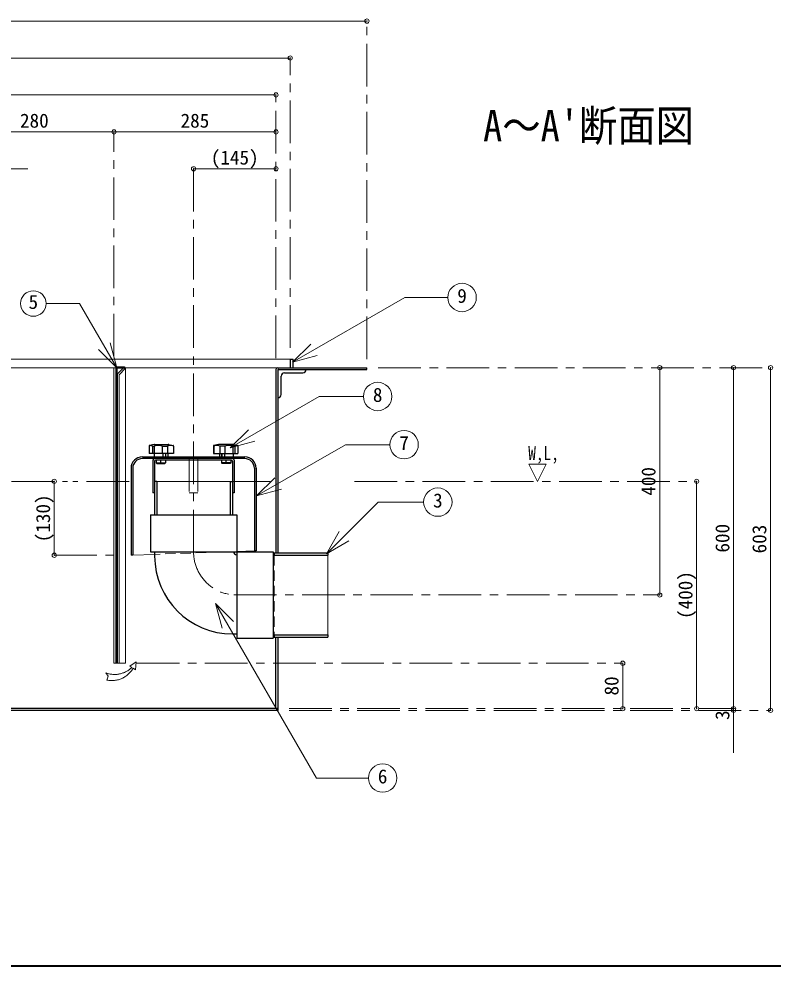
# Model space of a CAD drawing. Units: millimetres at full size, sheet at 1:15. Extents: x -3171 to 2904, y -2098 to 2117.
# Drawn here: x -1461 to -134, y -2098 to -431 of the extents above; entities that cross this region are included whole.
import ezdxf
from ezdxf.enums import TextEntityAlignment as Align

# ---------------------------------------------------------------- set-up
doc = ezdxf.new("R2010")
doc.units = ezdxf.units.MM
doc.header["$LTSCALE"] = 15
doc.header["$PDMODE"] = 32
doc.header["$PDSIZE"] = 7.5
for name, pattern in [('CHAIN1', [8, 5, -1, 1, -1]), ('DASHED1', [1.8, 1.2, -0.6]), ('DOUBLE_CHAIN1', [8.8, 5, -1, 0.6, -0.6, 0.6, -1])]:
    doc.linetypes.add(name, pattern=pattern)
doc.layers.add('0-0_ﾚｲﾔ1', color=4, linetype='DASHED1', lineweight=9)
doc.layers.add('0-6_補助線', color=4, linetype='Continuous', lineweight=9)
doc.styles.add('ＭＳ ゴシック', font='')
doc.styles.get('ＭＳ ゴシック').set_extended_font_data('MS Gothic')

msp = doc.modelspace()

# ---------------------------------------------------------------- linework, layer by layer
at = {"layer": '0-0_ﾚｲﾔ1', "linetype": 'CHAIN1'}
msp.add_line((-1082.38, -1444.95), (-333.38, -1444.95), dxfattribs=at)
at = {"layer": '0-6_補助線'}
for p, q in [((-2568.38, -434.95), (-848.38, -434.95)), ((-983.38, -499.95), (-2433.38, -499.95)), ((-2408.38, -564.95), (-1008.38, -564.95)), ((-1293.38, -629.95), (-1573.38, -629.95)), ((-1008.38, -629.95), (-1293.38, -629.95)), ((-1648.38, -694.95), (-1444.63, -694.95)), ((-1153.38, -694.95), (-1008.38, -694.95)), ((-1568.13, -1029.95), (-983.38, -1029.95)), ((-1568.13, -1044.95), (-1293.38, -1044.95)), ((-1290.38, -1044.95), (-1289.63, -1044.95)), ((-1005.38, -1044.95), (-1274.63, -1044.95)), ((-1273.38, -1564.95), (-1273.38, -1044.95)), ((-333.38, -1044.95), (-333.38, -1444.95)), ((-203.38, -1044.95), (-203.38, -1644.95)), ((-138.38, -1044.95), (-138.38, -1647.95)), ((-1398.38, -1374.95), (-1398.38, -1244.95)), ((-268.38, -1244.95), (-268.38, -1644.95)), ((-1221.88, -1373.45), (-1260.38, -1374.85)), ((-1046.38, -1367.06), (-1077.38, -1368.19)), ((-1290.38, -1564.95), (-1289.63, -1564.95)), ((-1288.13, -1564.95), (-1287.38, -1564.95)), ((-1284.38, -1564.95), (-1273.38, -1564.95)), ((-398.38, -1564.95), (-398.38, -1644.95)), ((-203.38, -1644.95), (-203.38, -1722.95))]:
    msp.add_line(p, q, dxfattribs=at)
at = {"layer": '0-6_補助線', "linetype": 'CHAIN1'}
for p, q in [((-848.38, -1029.95), (-848.38, -434.95)), ((-983.38, -1009.95), (-983.38, -499.95)), ((-1008.38, -1027.95), (-1008.38, -564.95)), ((-1293.38, -1024.95), (-1293.38, -629.95)), ((-1153.38, -694.95), (-1153.38, -1368.95)), ((-828.38, -1044.95), (-138.38, -1044.95)), ((-870.38, -1244.95), (-268.38, -1244.95)), ((-1398.38, -1374.95), (-1283.38, -1374.95)), ((-1253.38, -1564.95), (-398.38, -1564.95)), ((-985.38, -1644.95), (-203.38, -1644.95)), ((-985.38, -1647.95), (-138.38, -1647.95))]:
    msp.add_line(p, q, dxfattribs=at)
at = {"layer": '0-6_補助線', "color": 7, "lineweight": 18}
for p, q in [((-1353.78, -932.05), (-1412.73, -932.05)), ((-1288.61, -1044.94), (-1353.78, -932.05)), ((-979.18, -1035.29), (-781.95, -921.42)), ((-706.01, -921.42), (-781.95, -921.42)), ((-1288.61, -1044.94), (-1320.43, -1013.12)), ((-1288.61, -1044.94), (-1300.26, -1001.47)), ((-979.18, -1035.29), (-947.36, -1003.47)), ((-979.18, -1035.29), (-935.71, -1023.65)), ((-1293.38, -1044.95), (-1290.38, -1044.95)), ((-1293.38, -1564.95), (-1293.38, -1044.95)), ((-1290.38, -1564.95), (-1290.38, -1044.95)), ((-1286.5, -1055.08), (-1276.38, -1044.95)), ((-1283.94, -1056.76), (-1274.26, -1047.08)), ((-1276.38, -1044.95), (-1274.26, -1047.08)), ((-1287.38, -1057.2), (-1287.38, -1564.95)), ((-1284.38, -1057.82), (-1284.38, -1564.95)), ((-1088.83, -1185.86), (-932.61, -1095.67)), ((-854.47, -1095.67), (-932.61, -1095.67)), ((-1088.83, -1185.86), (-1057.01, -1154.04)), ((-1088.83, -1185.86), (-1045.36, -1174.22)), ((-1042.37, -1270.62), (-886.16, -1180.43)), ((-808.02, -1180.43), (-886.16, -1180.43)), ((-1160.88, -1207.95), (-1160.88, -1244.95)), ((-1145.88, -1207.95), (-1145.88, -1244.95)), ((-563.38, -1214.95), (-533.38, -1214.95)), ((-548.38, -1244.95), (-563.38, -1214.95)), ((-548.38, -1244.95), (-533.38, -1214.95)), ((-1217.98, -1244.95), (-1088.78, -1244.95)), ((-1042.37, -1270.62), (-1010.56, -1238.8)), ((-1042.37, -1270.62), (-998.91, -1258.97)), ((-919.48, -1372.23), (-828.76, -1281.51)), ((-748.63, -1281.51), (-828.76, -1281.51)), ((-919.48, -1372.23), (-896.98, -1333.26)), ((-919.48, -1372.23), (-880.51, -1349.73)), ((-917.38, -1374.85), (-917.38, -1515.05)), ((-1114.72, -1459.78), (-1103.07, -1503.24)), ((-1114.72, -1459.78), (-1082.9, -1491.6)), ((-1114.72, -1459.78), (-937.29, -1767.1)), ((-1290.38, -1564.95), (-1293.38, -1564.95)), ((-1284.38, -1564.95), (-1287.38, -1564.95)), ((-845.8, -1767.1), (-937.29, -1767.1))]:
    msp.add_line(p, q, dxfattribs=at)
at = {"layer": '0-6_補助線', "color": 5, "lineweight": 25}
for p, q in [((-983.38, -1029.95), (-978.38, -1029.95)), ((-983.38, -1029.95), (-983.38, -1044.95)), ((-978.38, -1044.95), (-978.38, -1029.95)), ((-1289.63, -1044.95), (-1289.63, -1564.95)), ((-1288.13, -1043.45), (-1274.63, -1043.45)), ((-1288.13, -1045.7), (-1288.13, -1564.95)), ((-1287.38, -1044.95), (-1274.63, -1044.95)), ((-1274.63, -1043.45), (-1274.63, -1044.95)), ((-1008.38, -1047.95), (-1008.38, -1370.95)), ((-1005.38, -1044.95), (-848.38, -1044.95)), ((-1005.38, -1049.45), (-1005.38, -1370.95)), ((-1003.88, -1047.95), (-848.38, -1047.95)), ((-848.38, -1047.95), (-848.38, -1044.95)), ((-999.38, -1091.95), (-999.38, -1059.95)), ((-993.38, -1053.95), (-961.38, -1053.95)), ((-1231.5, -1182.76), (-1231.5, -1195.95)), ((-1222.81, -1180.05), (-1230.72, -1181.78)), ((-1225.81, -1182.76), (-1225.81, -1195.95)), ((-1221.95, -1179.95), (-1197.94, -1179.95)), ((-1208.7, -1182.76), (-1208.7, -1195.95)), ((-1197.08, -1180.05), (-1189.17, -1181.78)), ((-1188.91, -1182.76), (-1188.91, -1195.95)), ((-1117.86, -1182.76), (-1117.86, -1195.95)), ((-1109.68, -1180.05), (-1117.6, -1181.78)), ((-1084.82, -1179.95), (-1108.83, -1179.95)), ((-1098.07, -1182.76), (-1098.07, -1195.95)), ((-1083.96, -1180.05), (-1076.05, -1181.78)), ((-1080.95, -1182.76), (-1080.95, -1195.95)), ((-1075.26, -1182.76), (-1075.26, -1195.95)), ((-1188.38, -1195.95), (-1231.5, -1195.95)), ((-1222.88, -1195.95), (-1222.88, -1201.95)), ((-1207.67, -1195.95), (-1207.67, -1201.95)), ((-1202.99, -1195.95), (-1202.99, -1201.95)), ((-1202.48, -1195.95), (-1202.48, -1201.95)), ((-1198.88, -1195.95), (-1198.88, -1201.95)), ((-1118.38, -1195.95), (-1075.26, -1195.95)), ((-1107.88, -1195.95), (-1107.88, -1201.95)), ((-1104.29, -1195.95), (-1104.29, -1201.95)), ((-1103.77, -1195.95), (-1103.77, -1201.95)), ((-1099.09, -1195.95), (-1099.09, -1201.95)), ((-1083.88, -1195.95), (-1083.88, -1201.95)), ((-1243.38, -1201.95), (-1063.38, -1201.95)), ((-1063.38, -1204.95), (-1243.38, -1204.95)), ((-1224.88, -1207.95), (-1224.88, -1264.95)), ((-1221.88, -1209.45), (-1221.88, -1303.95)), ((-1086.38, -1207.95), (-1220.38, -1207.95)), ((-1219.13, -1207.96), (-1219.13, -1212.45)), ((-1219.13, -1212.45), (-1202.63, -1212.45)), ((-1210.88, -1212.45), (-1210.88, -1207.95)), ((-1087.63, -1212.45), (-1104.13, -1212.45)), ((-1095.88, -1212.45), (-1095.88, -1207.95)), ((-1087.63, -1207.96), (-1087.63, -1212.45)), ((-1084.88, -1209.45), (-1084.88, -1303.95)), ((-1081.88, -1207.95), (-1081.88, -1264.95)), ((-1263.38, -1221.95), (-1263.38, -1374.95)), ((-1260.38, -1221.95), (-1260.38, -1374.85)), ((-1046.38, -1221.95), (-1046.38, -1367.06)), ((-1217.98, -1244.95), (-1221.88, -1244.95)), ((-1217.98, -1244.95), (-1217.98, -1303.95)), ((-1088.78, -1244.95), (-1088.78, -1303.95)), ((-1088.78, -1244.95), (-1084.88, -1244.95)), ((-1221.88, -1264.95), (-1224.88, -1264.95)), ((-1081.88, -1264.95), (-1084.88, -1264.95)), ((-1229.38, -1303.95), (-1229.38, -1368.95)), ((-1260.38, -1374.85), (-1263.38, -1374.95)), ((-1229.38, -1368.95), (-1013.38, -1368.95)), ((-1221.88, -1368.95), (-1221.88, -1376.45)), ((-1013.38, -1368.95), (-1013.38, -1520.95)), ((-1013.38, -1374.85), (-917.38, -1374.85)), ((-1011.38, -1370.95), (-1011.38, -1374.85)), ((-1011.38, -1370.95), (-917.38, -1370.95)), ((-917.38, -1370.95), (-917.38, -1374.85)), ((-1084.88, -1513.45), (-1077.38, -1513.45)), ((-1013.38, -1515.05), (-917.38, -1515.05)), ((-1011.38, -1515.05), (-1011.38, -1518.95)), ((-917.38, -1515.05), (-917.38, -1518.95)), ((-1011.38, -1518.95), (-917.38, -1518.95)), ((-1008.38, -1644.95), (-1008.38, -1518.95)), ((-1005.38, -1518.95), (-1005.38, -1647.95)), ((-1288.13, -1564.95), (-1289.63, -1564.95)), ((-1005.38, -1644.95), (-2411.38, -1644.95)), ((-1005.38, -1647.95), (-2411.38, -1647.95))]:
    msp.add_line(p, q, dxfattribs=at)
at = {"layer": '0-6_補助線', "linetype": 'DASHED1'}
for p, q in [((-1160.88, -1207.95), (-1160.88, -1204.95)), ((-1145.88, -1207.95), (-1145.88, -1204.95)), ((-1160.88, -1244.95), (-1160.88, -1264.95)), ((-1145.88, -1244.95), (-1145.88, -1264.95)), ((-1160.88, -1264.95), (-1145.88, -1264.95)), ((-1077.38, -1368.19), (-1221.85, -1373.44)), ((-1011.38, -1374.85), (-1011.38, -1515.05))]:
    msp.add_line(p, q, dxfattribs=at)
at = {"layer": '0-6_補助線', "linetype": 'DOUBLE_CHAIN1'}
for p, q in [((-1266.88, -1244.95), (-2398.38, -1244.95)), ((-1018.38, -1244.95), (-1084.88, -1244.95)), ((-1265.31, -1570.05), (-1254.13, -1562.41)), ((-1255.62, -1576.75), (-1254.13, -1562.41)), ((-1265.31, -1570.05), (-1261.84, -1572.45)), ((-1259.8, -1573.86), (-1255.62, -1576.75))]:
    msp.add_line(p, q, dxfattribs=at)
at = {"layer": '0-6_補助線', "color": 1, "lineweight": 40}
msp.add_line((2904.12, -2097.95), (-3170.88, -2097.95), dxfattribs=at)
at = {"layer": '0-6_補助線', "color": 5, "lineweight": 25}
for points in [[(-1225.81, -1182.76), (-1222.38, -1182.76), (-1222.38, -1195.95)], [(-1208.7, -1182.76), (-1199.49, -1182.76), (-1199.49, -1195.95)], [(-1188.91, -1182.76), (-1188.38, -1182.76), (-1188.38, -1195.95)], [(-1117.86, -1182.76), (-1118.38, -1182.76), (-1118.38, -1195.95)], [(-1098.07, -1182.76), (-1107.28, -1182.76), (-1107.28, -1195.95)], [(-1080.95, -1182.76), (-1084.38, -1182.76), (-1084.38, -1195.95)], [(-1219.13, -1212.45), (-1218.13, -1213.45), (-1203.63, -1213.45)], [(-1202.63, -1207.95), (-1202.63, -1212.45), (-1203.63, -1213.45)], [(-1104.13, -1207.95), (-1104.13, -1212.45), (-1103.13, -1213.45)], [(-1087.63, -1212.45), (-1088.63, -1213.45), (-1103.13, -1213.45)], [(-1043.38, -1221.95), (-1043.38, -1366.95), (-1046.38, -1367.06)], [(-1229.38, -1303.95), (-1077.38, -1303.95), (-1077.38, -1368.95)], [(-1077.38, -1368.95), (-1077.38, -1520.95), (-1013.38, -1520.95)]]:
    msp.add_lwpolyline(points, dxfattribs=at)
at = {"layer": '0-6_補助線', "linetype": 'DOUBLE_CHAIN1'}
msp.add_lwpolyline([(-1307.71, -1581.98), (-1303.43, -1587.84), (-1305.87, -1594.66)], dxfattribs=at)
at = {"layer": '0-6_補助線', "color": 7, "lineweight": 18}
for centre, radius in [((-681.01, -921.42), 25), ((-1435.23, -932.05), 22.5), ((-829.47, -1095.67), 25), ((-783.02, -1180.43), 25), ((-723.63, -1281.51), 25), ((-820.8, -1767.1), 25)]:
    msp.add_circle(centre, radius, dxfattribs=at)
at = {"layer": '0-6_補助線', "color": 5, "lineweight": 25}
for centre, radius, start, end in [((-1288.13, -1044.95), 1.5, 90, 180), ((-1287.38, -1045.7), 0.75, 90, 180), ((-1005.38, -1047.95), 3, 90, 180), ((-1003.88, -1049.45), 1.5, 90, 180), ((-961.38, -1047.95), 6, 270, 0), ((-993.38, -1059.95), 6, 90, 180), ((-1005.38, -1091.95), 6, 270, 0), ((-1230.5, -1182.76), 1, 102.36697, 180), ((-1228.66, -1187.39), 5.43, 58.41904, 121.58096), ((-1221.95, -1183.95), 4, 90, 102.36697), ((-1215.54, -1211.46), 29.51, 76.59069, 103.40931), ((-1194.2, -1199.75), 17.8, 72.70582, 107.29418), ((-1197.94, -1183.95), 4, 77.63303, 90), ((-1189.38, -1182.76), 1, 0, 77.63303), ((-1117.38, -1182.76), 1, 102.36697, 180), ((-1112.57, -1199.75), 17.8, 72.70582, 107.29418), ((-1108.83, -1183.95), 4, 90, 102.36697), ((-1091.23, -1211.46), 29.51, 76.59069, 103.40931), ((-1084.82, -1183.95), 4, 77.63303, 90), ((-1078.11, -1187.39), 5.43, 58.41904, 121.58096), ((-1076.26, -1182.76), 1, 0, 77.63303), ((-1243.38, -1221.95), 20, 90, 180), ((-1243.38, -1221.95), 17, 90, 180), ((-1221.88, -1207.95), 3, 90, 180), ((-1220.38, -1209.45), 1.5, 90, 180), ((-1215.01, -1201.49), 11.72, 249.39031, 290.60969), ((-1206.76, -1201.49), 11.72, 249.39031, 290.60969), ((-1100.01, -1201.49), 11.72, 249.39031, 290.60969), ((-1091.76, -1201.49), 11.72, 249.39031, 290.60969), ((-1086.38, -1209.45), 1.5, 0, 90), ((-1084.88, -1207.95), 3, 0, 90), ((-1063.38, -1221.95), 20, 0, 90), ((-1063.38, -1221.95), 17, 0, 90), ((-1084.88, -1376.45), 137, 180, 270), ((-1077.38, -1368.95), 5.3, 180, 270)]:
    msp.add_arc(centre, radius, start, end, dxfattribs=at)
at = {"layer": '0-6_補助線', "color": 7, "lineweight": 18}
for centre, radius in [((-1284.38, -1057.2), 3), ((-1282.88, -1057.82), 1.5)]:
    msp.add_arc(centre, radius, 135, 180, dxfattribs=at)
at = {"layer": '0-6_補助線', "linetype": 'CHAIN1'}
msp.add_arc((-1077.38, -1368.95), 76, 180, 270, dxfattribs=at)
at = {"layer": '0-6_補助線', "linetype": 'DOUBLE_CHAIN1'}
for centre, radius, start, end in [((-1292.29, -1541.03), 43.76, 249.37581, 314.10079), ((-1297.03, -1552.82), 42.76, 258.06872, 330.51954)]:
    msp.add_arc(centre, radius, start, end, dxfattribs=at)
at = {"layer": '0-6_補助線', "color": 1}
for p in [(-848.38, -434.95), (-983.38, -499.95), (-1008.38, -564.95), (-1293.38, -629.95), (-1008.38, -629.95), (-1153.38, -694.95), (-1008.38, -694.95), (-333.38, -1044.95), (-203.38, -1044.95), (-138.38, -1044.95), (-1398.38, -1244.95), (-268.38, -1244.95), (-1398.38, -1374.95), (-333.38, -1444.95), (-398.38, -1564.95), (-398.38, -1644.95), (-268.38, -1644.95), (-203.38, -1644.95), (-203.38, -1647.95), (-138.38, -1647.95)]:
    msp.add_point(p, dxfattribs=at)

# ---------------------------------------------------------------- texts
at = {"layer": '0-6_補助線', "color": 7, "style": 'ＭＳ ゴシック'}
for s, p in [('280', (-1458.7, -629.95)), ('285', (-1176.2, -629.95)), ('(145)', (-1123.07, -694.95)), ('9', (-689.45, -938.3)), ('5', (-1443.67, -948.93)), ('8', (-837.91, -1112.55)), ('7', (-791.46, -1197.31)), ('3', (-732.07, -1298.39)), ('6', (-829.24, -1783.97))]:
    msp.add_text(s, height=24.74, dxfattribs=at).set_placement(p, align=Align.BOTTOM_LEFT)
for s, height, width, p in [("A～A'断面図", 54.99, 0.9, (-644.01, -662.95)), ('W,L,', 24.74, 0.8, (-564.63, -1214.95))]:
    msp.add_text(s, height=height, dxfattribs=dict(at, width=width)).set_placement(p, align=Align.BOTTOM_LEFT)
for s, p in [('400', (-333.38, -1270.27)), ('(130)', (-1398.38, -1352.14)), ('600', (-203.38, -1370.27)), ('603', (-138.38, -1371.77)), ('(400)', (-268.38, -1487.14)), ('80', (-398.38, -1621.83)), ('3', (-203.38, -1664.83))]:
    msp.add_text(s, height=24.74, rotation=90, dxfattribs=at).set_placement(p, align=Align.BOTTOM_LEFT)

doc.saveas('drawing.dxf')
